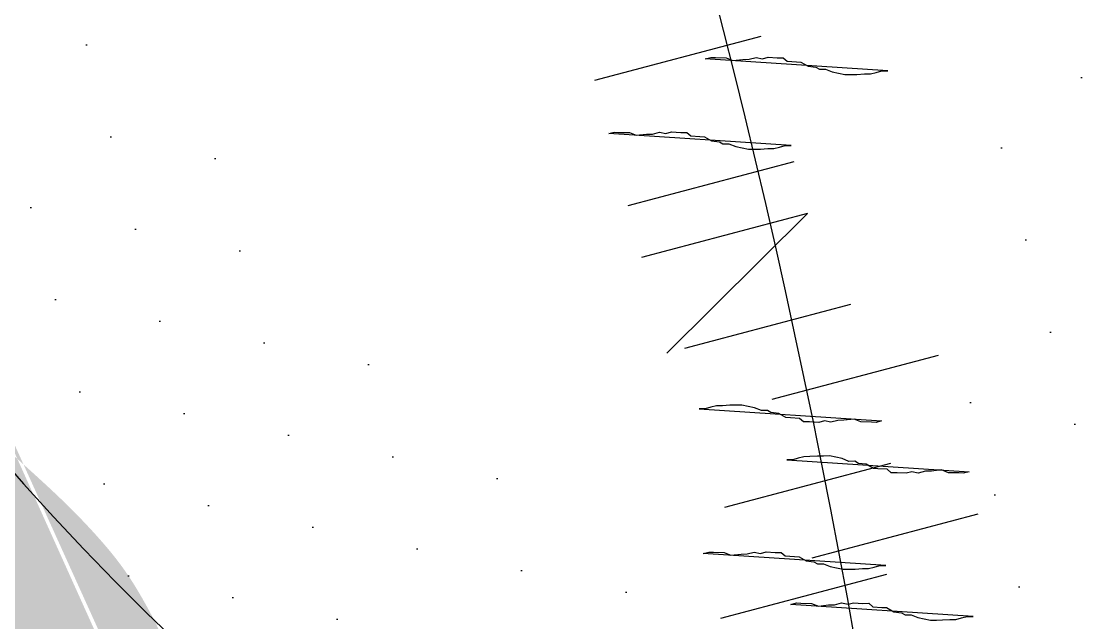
# Model space of a CAD drawing. Extents: x 3694 to 117786, y 20013 to 108631.
# Drawn here: x 41510.8 to 41635.3, y 32768.4 to 32838.9 of the extents above; entities that cross this region are included whole.
import ezdxf

# ---------------------------------------------------------------- set-up
doc = ezdxf.new("R2010")
doc.units = 0
doc.header["$LTSCALE"] = 1000
doc.header["$MEASUREMENT"] = 0
doc.layers.add('家具', color=253, linetype='Continuous')

msp = doc.modelspace()

# ---------------------------------------------------------------- hatches: boundary and pattern name
at = {"layer": '家具'}
h = msp.add_hatch(dxfattribs=at)
h.set_pattern_fill('DOTS', color=8, scale=335.2800000195158, angle=-90.00000000000001, style=0)
h.set_pattern_definition([(270, (68925.84550408233, 12540.70837604068), (20.95500000121973, -10.47750000060987), [0, -20.95500000121974])])
edge = h.paths.add_edge_path()
edge.add_spline(control_points=[(41696.76091339599, 31423.87543258197), (41698.5849196421, 31432.93140462685), (41700.36832580793, 31441.9619110537), (41705.80361782265, 31470.36878890158), (41709.23749457306, 31489.65964838037), (41715.18036157879, 31528.06185315343), (41717.63582876484, 31547.10163172067), (41722.23245621005, 31591.67331163262), (41724.1079899588, 31617.2780218674), (41728.86670304416, 31694.98190741767), (41730.891803812, 31748.0867877234), (41737.80384780121, 31828.78909521286), (41740.74612251337, 31855.84142792386), (41746.82220270951, 31896.46057434173), (41749.12506733452, 31910.00693003877), (41754.40750443084, 31937.07796538236), (41757.41120060075, 31950.665308083), (41764.77053463249, 31980.14068666504), (41769.20551468141, 31995.86559086312), (41776.91270155002, 32021.99566355365), (41780.12244109643, 32032.5463219654), (41783.29816889038, 32042.98479615238)], knot_values=[0.007594318894714291, 0.007594318894714291, 0.007594318894714291, 0.007594318894714291, 1.009331685129112, 1.009331685129112, 3.166903830014817, 3.166903830014817, 5.324475974900523, 5.324475974900523, 8.146713981276132, 8.146713981276132, 13.78698518195698, 13.78698518195698, 16.6071207822974, 16.6071207822974, 18.01718858246761, 18.01718858246761, 19.42725638263783, 19.42725638263783, 21.11840045899928, 21.11840045899928, 22.2881602581128, 22.2881602581128, 22.2881602581128, 22.2881602581128], degree=3, periodic=0)
edge.add_ellipse((39866.72701573122, 32604.78904171674), major_axis=(1412.244489359956, 1412.244489359956), ratio=0.9999999999999818, start_angle=-61.33743676422674, end_angle=-48.55714826964773)
edge.add_ellipse((39866.72701573122, 32356.95829243175), major_axis=(1412.24448935993, -1412.24448935993), ratio=0.9999999999999885, start_angle=48.5571482696466, end_angle=61.33743676426361)
edge.add_spline(control_points=[(41783.29816889025, 32918.76253799649), (41780.12244109636, 32929.20101218334), (41776.91270154989, 32939.75167059523), (41769.20551468153, 32965.88174328512), (41764.77053463281, 32981.60664748256), (41757.41120060145, 33011.08202606293), (41754.40750443168, 33024.66936876254), (41749.12506733574, 33051.74040410345), (41746.82220271085, 33065.28675979921), (41740.74612251491, 33105.90590621348), (41737.80384780261, 33132.95823892205), (41732.71463951306, 33192.37783359792), (41730.87305626905, 33224.64215198028), (41729.15156590247, 33256.51539133819)], knot_values=[0.007594318904541566, 0.007594318904541566, 0.007594318904541566, 0.007594318904541566, 1.177354118008585, 1.177354118008585, 2.868498194319651, 2.868498194319651, 4.278565994361959, 4.278565994361959, 5.688633794404266, 5.688633794404266, 8.508769394488882, 8.508769394488882, 11.91787256770212, 11.91787256770212, 11.91787256770212, 11.91787256770212], degree=3, periodic=0)
edge.add_ellipse((41723.38559232518, 33278.94386661325), major_axis=(16.37502602226822, 16.37502602226821), ratio=0.9999999999995666, start_angle=225.8035234418923, end_angle=239.417541532368, ccw=False)
edge.add_ellipse((41587.81548376891, 33642.90101517077), major_axis=(290.1065513937293, 290.1065513937293), ratio=0.9999999999994232, start_angle=234.5429178462428, end_angle=244.3434878472222, ccw=False)
edge.add_ellipse((42368.11265236019, 33119.4968580749), major_axis=(510.6161812649055, -510.6161812649058), ratio=0.9999999999999988, start_angle=215.5301837112753, end_angle=236.2784491778619)
edge.add_ellipse((46135.10943735258, 32647.69235753941), major_axis=(3173.045961291781, -3173.045961291782), ratio=1, start_angle=220.7753203818918, end_angle=231.6420249032678)
edge.add_ellipse((42676.06553886251, 31745.34465496432), major_axis=(756.0877006785541, 756.0877006785539), ratio=0.9999999999999949, start_angle=113.9930274311128, end_angle=139.4777875760855)
edge.add_ellipse((41596.40882002745, 31635.84729615225), major_axis=(20.77520892349397, -20.77520892349398), ratio=0.999999999999889, start_angle=29.349690518414718, end_angle=107.31395154978779, ccw=False)
edge.add_ellipse((41338.12880085192, 31879.24944653077), major_axis=(269.5263520561113, -269.5263520561115), ratio=0.9999999999999978, start_angle=326.06965526290503, end_angle=363.74867896470926, ccw=False)
edge.add_ellipse((41062.66448258483, 31659.29129020181), major_axis=(269.5447157602681, 269.5447157602681), ratio=0.9999999999729833, start_angle=289.4364312615882, end_angle=291.1525348597326, ccw=False)
edge.add_ellipse((41347.36502624462, 29992.03899160645), major_axis=(1063.437138938921, 1063.437138938921), ratio=0.9999999999999937, start_angle=35.30528515153998, end_angle=42.74492259143477, ccw=False)
edge.add_ellipse((41551.05225770271, 31263.72007617108), major_axis=(153.1024992137935, -153.1024992137935), ratio=0.999999999999859, start_angle=92.70420918075928, end_angle=121.7648417998393, ccw=False)
edge = h.paths.add_edge_path()
edge.add_ellipse((41637.04377840238, 31307.4438019019), major_axis=(59.62128638761727, 59.62128638761727), ratio=0.9999999999999157, start_angle=248.1334738211491, end_angle=277.7178630449272)
edge.add_ellipse((41588.25200463302, 31335.4373649665), major_axis=(99.19644208316629, 99.19644208316625), ratio=0.9999999999997502, start_angle=-79.30676778778508, end_angle=-64.31921627686972)
edge.add_ellipse((41463.45398319099, 32846.24887423954), major_axis=(1116.038544759257, -1116.038544759258), ratio=0.9999999999999984, start_angle=303.32411686118166, end_angle=324.37804893725087, ccw=False)
edge.add_spline(control_points=[(41144.04194687203, 31300.59043272308), (41143.84448166862, 31298.40388306884), (41142.99015665209, 31288.81708774271), (41142.40241140976, 31278.80464755643), (41141.54727914387, 31269.40602601433)], knot_values=[0, 0, 0, 0, 0.2418033642713523, 1.052830296575082, 1.052830296575082, 1.052830296575082, 1.052830296575082], degree=3, periodic=0)
edge.add_ellipse((41103.63504026883, 31272.70632231798), major_axis=(26.90938323527025, 26.90938323527025), ratio=0.9999999999999187, start_angle=238.7767705824798, end_angle=310.27284356007203, ccw=False)
edge.add_ellipse((41433.81762410285, 35279.24881905553), major_axis=(2868.190797183439, -2868.19079718344), ratio=0.999999999999999, start_angle=310.4593117003497, end_angle=318.3404531218047)
edge = h.paths.add_edge_path()
edge.add_ellipse((41637.04377840206, 33654.30353224685), major_axis=(59.62128638763784, -59.62128638763787), ratio=0.9999999999995934, start_angle=82.28213695507955, end_angle=111.8665261788591)
edge.add_ellipse((41433.81762410355, 29682.49851509321), major_axis=(2868.190797183605, 2868.190797183604), ratio=0.9999999999999925, start_angle=41.65954687821016, end_angle=49.54410408661445)
edge.add_ellipse((41103.45877159308, 33689.00603430303), major_axis=(26.90938323526915, -26.90938323526915), ratio=0.9999999999999033, start_angle=49.98346972011012, end_angle=121.3236457343994, ccw=False)
edge.add_spline(control_points=[(41141.37052855241, 33692.31186195488), (41141.7074007441, 33688.6153305003), (41141.98199019449, 33685.17956247609), (41142.22841588487, 33681.91736589248)], knot_values=[0, 0, 0, 0, 0.3189857557440551, 0.3189857557440551, 0.3189857557440551, 0.3189857557440551], degree=3, periodic=0)
edge.add_ellipse((41571.71643713711, 30136.05077187163), major_axis=(2525.631590611771, -2525.631590611772), ratio=0.9999999999999991, start_angle=132.8754075785099, end_angle=141.9062269296692, ccw=False)
edge = h.paths.add_edge_path()
edge.add_ellipse((41423.15666254597, 33218.45148157765), major_axis=(221.1621733483969, -221.1621733483971), ratio=0.9999999999999994, start_angle=219.8560000035077, end_angle=290.9319768433341)
edge.add_ellipse((41513.87960200297, 32959.00940892464), major_axis=(155.4479335070494, -155.4479335070496), ratio=0.9999999999999929, start_angle=231.8281592482279, end_angle=294.8810682384705)
edge.add_ellipse((40890.42811805291, 32583.9091916728), major_axis=(405.3237387993505, 405.3237387993504), ratio=0.9999999999999992, start_angle=285.52623263396157, end_angle=332.11357467867344, ccw=False)
edge.add_ellipse((41600.4407563657, 32002.76656002683), major_axis=(258.8230775298201, 258.82307752982), ratio=0.9999999999999818, start_angle=80.19826500577827, end_angle=130.5062586859865)
edge.add_ellipse((41325.99489820057, 31769.30228825907), major_axis=(196.0891473908119, -196.0891473908119), ratio=0.9999999999999981, start_angle=154.0384846775883, end_angle=216.6923729745889)
edge.add_ellipse((41411.92578632805, 31313.07109875852), major_axis=(433.6778078787909, 433.6778078787906), ratio=0.999999999999949, start_angle=80.98112304628877, end_angle=109.8781780001218)
edge.add_ellipse((56544.09603595438, 32429.6890693195), major_axis=(11109.2260467442, 11109.22604674419), ratio=0.9999999999995928, start_angle=138.1241672681158, end_angle=138.7143909774701)
edge.add_spline(control_points=[(40866.28037994502, 31411.89588194728), (40873.30770358544, 31411.45421743697), (40880.45314736787, 31411.35402466872), (40887.95927609115, 31411.6344905672)], knot_values=[2.293510373809953, 2.293510373809953, 2.293510373809953, 2.293510373809953, 2.979732802934619, 2.979732802934619, 2.979732802934619, 2.979732802934619], degree=3, periodic=0)
edge.add_spline(control_points=[(40887.95927609115, 31411.6344905672), (40892.17844879585, 31411.7921396172), (40903.53342571916, 31412.52042746707), (40919.50869167609, 31414.57876202552), (40915.84821920692, 31428.32548131754), (40919.5874460924, 31432.10125396525), (40922.36406358007, 31433.6785273713)], knot_values=[2.979732802934619, 2.979732802934619, 2.979732802934619, 2.979732802934619, 3.36545639614831, 3.990521829336836, 4.278466320926378, 4.605763273049225, 4.605763273049225, 4.605763273049225, 4.605763273049225], degree=3, periodic=0)
edge.add_spline(control_points=[(40922.36406358007, 31433.6785273713), (40925.15044376987, 31435.26134653577), (40928.7297895402, 31436.40975986706), (40932.30913531072, 31437.55817319835)], knot_values=[4.605763273049225, 4.605763273049225, 4.605763273049225, 4.605763273049225, 4.934211014792284, 4.934211014792284, 4.934211014792284, 4.934211014792284], degree=3, periodic=0)
edge.add_ellipse((41347.36502624462, 29992.03899160645), major_axis=(1063.437138939227, 1063.437138939227), ratio=0.9999999999998375, start_angle=52.795632896919415, end_angle=61.02050574382298, ccw=False)
edge.add_ellipse((41276.04433193234, 31751.84784563244), major_axis=(212.5834902189315, 212.5834902189315), ratio=0.9999999999999212, start_angle=165.6335501199894, end_angle=198.8130742464472, ccw=False)
edge.add_ellipse((41276.14108816058, 31433.22800465539), major_axis=(217.1797520411045, -217.1797520411046), ratio=0.9999999999998674, start_angle=151.0252170128921, end_angle=192.4102655699839, ccw=False)
edge.add_ellipse((41628.17640827645, 31559.84214079821), major_axis=(331.0872910150433, -331.0872910150434), ratio=0.9999999999999813, start_angle=177.8463850309959, end_angle=203.8962665094932, ccw=False)
edge.add_ellipse((41061.05712523829, 31544.48711914417), major_axis=(308.6143108805782, 308.6143108805783), ratio=0.99999999999966, start_angle=2.0533838449994732, end_angle=10.260448050109005, ccw=False)
edge.add_spline(control_points=[(41358.41542006698, 31863.961109098), (41367.3674242855, 31856.91185950657), (41389.80986724684, 31839.23957316519), (41380.03342915756, 31902.4829277377), (41403.04679071826, 31937.53736255734), (41430.2727209224, 31997.13768780019), (41397.67592834069, 32062.76843889517), (41416.91814748295, 32144.5339933789), (41432.85414699448, 32231.36463969449), (41492.53683961982, 32267.50135788609), (41501.16004299127, 32323.04504543414), (41534.01774629896, 32311.22489845451), (41535.50377047239, 32328.39048230827), (41536.18431587314, 32337.326556507)], knot_values=[28.72622828787619, 28.72622828787619, 28.72622828787619, 28.72622828787619, 29.65137003608691, 31.04553471454428, 32.97090723718488, 34.80045963000916, 37.53798117998499, 40.13244696109814, 43.73799823656201, 46.29924793153518, 47.53881564063179, 48.20545028199999, 48.98405692497199, 48.98405692497199, 48.98405692497199, 48.98405692550385], degree=3, periodic=0)
edge.add_ellipse((35249.29568191269, 32499.066313694), major_axis=(4446.972478264837, 4446.972478264834), ratio=0.9999999999999976, start_angle=-46.47369586912973, end_angle=-42.84626635100496)
edge.add_spline(control_points=[(41533.82187406655, 32735.41136868619), (41532.41975051767, 32749.29723746959), (41529.2428978896, 32773.80496731719), (41485.67493829083, 32804.81892018655), (41464.94667333097, 32873.39839942661), (41429.49702212201, 32937.04308855672), (41440.75859432125, 33008.53015244381), (41403.99967250811, 33031.18359290768), (41371.6402057083, 33118.03757785909), (41371.06940563266, 33096.79888425188)], knot_values=[0, 0, 0, 1.163513729807164e-12, 1.426783815582302, 2.507845637052222, 5.446644405802077, 8.794161911986935, 10.36550993041577, 12.19506232323765, 14.47634677036475, 14.47634677036475, 14.47634677036475, 14.47634677036475], degree=3, periodic=0)
edge.add_ellipse((41764.16900457899, 33351.18106494017), major_axis=(331.0872910150615, -331.0872910150615), ratio=0.9999999999999547, start_angle=233.1899730444863, end_angle=257.9076692015958, ccw=False)
edge.add_ellipse((41449.33378107182, 33553.2671558009), major_axis=(217.1797520411107, -217.1797520411108), ratio=0.9999999999999556, start_angle=244.6759739839959, end_angle=286.0610225410798, ccw=False)
edge.add_ellipse((41378.03296758152, 33242.72761496666), major_axis=(212.5834902198476, 212.5834902198476), ratio=0.9999999999956851, start_angle=85.14470269029368, end_angle=91.45268943398088, ccw=False)
edge.add_ellipse((41343.82799175569, 34854.62229950488), major_axis=(983.775240623166, 983.775240623166), ratio=0.9999999999998531, start_angle=208.0880272447276, end_angle=218.4118439115923, ccw=False)
edge.add_spline(control_points=[(40939.10508787775, 33523.52244629936), (40933.59505667137, 33525.32999137907), (40928.08502546488, 33527.13753645853), (40925.49644222768, 33530.52086087358)], knot_values=[4.42752981046754, 4.42752981046754, 4.42752981046754, 4.42752981046754, 4.934211014792284, 4.934211014792284, 4.934211014792284, 4.934211014792284], degree=3, periodic=0)
edge.add_ellipse((41417.92511564329, 33650.24176858333), major_axis=(358.3427787361459, -358.3427787361463), ratio=0.999999999999975, start_angle=238.6648212037559, end_angle=277.816367146285)
h = msp.add_hatch(dxfattribs=at)
h.set_pattern_fill('DOTS', color=8, scale=178.8160000104085, angle=-75.17599740398259, style=0)
h.set_pattern_definition([(284.8240025960174, (59599.92639839755, 27199.55127776901), (12.23371532700078, -2.542622527250572), [0, -11.17600000065051])])
edge = h.paths.add_edge_path(flags=17)
edge.add_ellipse((41585.23560847769, 33090.61218892389), major_axis=(23.25952561881828, -23.25952561881829), ratio=0.9999999999999228, start_angle=217.598370494964, end_angle=267.39462829812675, ccw=False)
edge.add_ellipse((41469.34369485309, 33110.43486533685), major_axis=(59.9046491667301, -59.90464916673012), ratio=0.9999999999998661, start_angle=350.65844968254294, end_angle=394.3991949743683, ccw=False)
edge.add_ellipse((41518.7441562522, 33088.19910840668), major_axis=(32.94986328208082, 32.94986328208081), ratio=0.9999999999998382, start_angle=224.9828587922299, end_angle=289.9024488496004)
edge = h.paths.add_edge_path(flags=17)
edge.add_ellipse((40876.6617511328, 32815.34522308066), major_axis=(481.3748926355609, 481.3748926355607), ratio=0.9999999999840347, start_angle=-26.32292343229813, end_angle=-25.58827127859119)
edge.add_ellipse((41463.92691535404, 33038.8652745846), major_axis=(38.80003682654529, 38.80003682654528), ratio=0.9999999999999831, start_angle=246.3633945223265, end_angle=317.8577408210059, ccw=False)
edge.add_ellipse((41491.17010846539, 32967.63792519534), major_axis=(15.12758440154903, 15.12758440154902), ratio=0.9999999999999909, start_angle=-72.18619439915022, end_angle=64.8217797418078, ccw=False)
edge.add_ellipse((41434.43259420176, 33007.88476140837), major_axis=(64.19840911938086, -64.19840911938088), ratio=0.9999999999999908, start_angle=11.56752916311502, end_angle=61.28906160823021)
edge = h.paths.add_edge_path()
edge.add_ellipse((41261.84819622838, 32987.5541206859), major_axis=(242.0371122307935, 242.0371122307935), ratio=0.9999999999999688, start_angle=-23.32578200306534, end_angle=26.28458598788795)
edge.add_spline(control_points=[(41371.67873156603, 33311.7472435331), (41362.31797394803, 33316.07785080858), (41350.4049605299, 33321.5892190853), (41343.54345999275, 33313.9506141091), (41342.28457158604, 33311.97281352984)], knot_values=[0, 0, 0, 0, 1.42238482592121, 1.810204922351612, 1.810204922351612, 1.810204922351612, 1.810204922351612], degree=3, periodic=0)
edge.add_ellipse((40876.66175113095, 32815.34522307671), major_axis=(481.3748926403442, -481.3748926403442), ratio=0.9999999999996101, start_angle=87.25263749308863, end_angle=91.84549474957328, ccw=False)
edge.add_ellipse((41291.14991654106, 32980.84954923762), major_axis=(216.1019309945073, -216.1019309945075), ratio=0.999999999999946, start_angle=66.89079912288321, end_angle=117.98945326683679, ccw=False)
edge.add_ellipse((41158.89943624131, 32878.76125654356), major_axis=(331.3486877331243, -331.3486877331244), ratio=0.9999999999999956, start_angle=389.56745048290304, end_angle=432.4529716565977, ccw=False)
edge.add_ellipse((40624.90784969295, 32591.75326320038), major_axis=(706.3772336369606, 706.3772336369603), ratio=0.999999999999835, start_angle=321.74637887917953, end_angle=324.3508728240508, ccw=False)
edge.add_spline(control_points=[(41616.95914090641, 32709.10669520512), (41620.59707199722, 32709.89859069665), (41630.94607138701, 32714.87221060272), (41630.74917090512, 32726.91532427725), (41630.61624562392, 32735.04549367564)], knot_values=[0, 0, 0, 0, 0.5819764206049407, 1.791185280154921, 1.791185280154921, 1.791185280154921, 1.791185280154921], degree=3, periodic=0)
edge.add_ellipse((41131.89979277696, 32861.20103765676), major_axis=(363.7535715408031, -363.7535715408033), ratio=0.9999999999999976, start_angle=30.80422389370577, end_angle=74.43044399808288)
edge = h.paths.add_edge_path()
edge.add_spline(control_points=[(41588.77327587673, 32721.97887106259), (41594.31609486514, 32716.19931783677), (41602.02078987985, 32708.16555468903), (41613.84371226898, 32708.42853670517), (41616.95914090641, 32709.10669520512)], knot_values=[1.791185280154921, 1.791185280154921, 1.791185280154921, 1.791185280154921, 3.069002213139684, 3.567391534373676, 3.567391534373676, 3.567391534373676, 3.567391534373676], degree=3, periodic=0)
edge.add_ellipse((40624.90784969295, 32591.75326320038), major_axis=(706.377233638207, -706.3772336382074), ratio=0.9999999999993391, start_angle=51.74637887920161, end_angle=54.3508728240713)
edge.add_ellipse((41840.91490716767, 33078.03308948758), major_axis=(281.0686011683552, 281.0686011683551), ratio=0.9999999999999862, start_angle=145.8922033348512, end_angle=189.5904192882054, ccw=False)
edge.add_ellipse((41804.56511263968, 33238.83514905947), major_axis=(300.7962628522051, -300.7962628522051), ratio=0.9999999999999934, start_angle=220.3807436132537, end_angle=258.6817611968143, ccw=False)
edge.add_ellipse((40876.66175113095, 32815.34522307671), major_axis=(481.3748926401587, 481.3748926401587), ratio=0.9999999999988527, start_angle=-2.747362506916546, end_angle=1.845494749579979)
edge.add_spline(control_points=[(41342.28457158604, 33311.97281352984), (41340.37409155851, 33308.97131753951), (41336.04673086222, 33297.46338255077), (41335.53919878146, 33287.16157229403), (41335.19870761753, 33280.25033357916)], knot_values=[1.810204922351612, 1.810204922351612, 1.810204922351612, 1.810204922351612, 2.398757922429805, 3.598446597238173, 3.598446597238173, 3.598446597238173, 3.598446597238173], degree=3, periodic=0)
edge.add_ellipse((41723.36706625195, 33260.91714946186), major_axis=(274.8167086013957, 274.8167086013956), ratio=0.9999999999999963, start_angle=132.1486721113125, end_angle=176.9724953827164)
edge.add_ellipse((41738.41152057052, 32986.96304172567), major_axis=(215.1838922608969, 215.1838922608969), ratio=0.9999999999999789, start_angle=132.3564968236814, end_angle=195.5463068146161)

# ---------------------------------------------------------------- linework, layer by layer
at = {"layer": '家具', "color": 8, "linetype": 'Continuous'}
for p, q in [((41597.44041110156, 32837.12112843311, 1.41431932393393e-09), (41577.9784793421, 32831.97034106915, 1.41431932393393e-09)), ((41597.44041110156, 32837.12112843311, 1.41431932393393e-09), (41577.9784793421, 32831.97034106915, 1.41431932393393e-09)), ((41597.44041110156, 32837.12112843311, 1.41431932393393e-09), (41577.9784793421, 32831.97034106915, 1.41431932393393e-09)), ((41597.44041110156, 32837.12112843311, 1.41431932393393e-09), (41577.9784793421, 32831.97034106915, 1.41431932393393e-09)), ((41601.32917892985, 32822.42765950249, 1.41431932393393e-09), (41581.86724717038, 32817.27687213854, 1.41431932393393e-09)), ((41601.32917892985, 32822.42765950249, 1.41431932393393e-09), (41581.86724717038, 32817.27687213854, 1.41431932393393e-09)), ((41601.32917892985, 32822.42765950249, 1.41431932393393e-09), (41581.86724717038, 32817.27687213854, 1.41431932393393e-09)), ((41601.32917892985, 32822.42765950249, 1.41431932393393e-09), (41581.86724717038, 32817.27687213854, 1.41431932393393e-09)), ((41602.93043627084, 32816.37740758991, 1.41431932393393e-09), (41583.46850451138, 32811.22662022596, 1.41431932393393e-09)), ((41602.93043627084, 32816.37740758991, 1.41431932393393e-09), (41583.46850451138, 32811.22662022596, 1.41431932393393e-09)), ((41602.93043627084, 32816.37740758991, 1.41431932393393e-09), (41583.46850451138, 32811.22662022596, 1.41431932393393e-09)), ((41602.93043627084, 32816.37740758991, 1.41431932393393e-09), (41583.46850451138, 32811.22662022596, 1.41431932393393e-09)), ((41602.93043627084, 32816.37740758991, 1.41431932393393e-09), (41586.44226814473, 32799.99043810254, 1.41431932393393e-09)), ((41602.93043627084, 32816.37740758991, 1.41431932393393e-09), (41586.44226814473, 32799.99043810254, 1.41431932393393e-09)), ((41602.93043627084, 32816.37740758991, 1.41431932393393e-09), (41586.44226814473, 32799.99043810254, 1.41431932393393e-09)), ((41602.93043627084, 32816.37740758991, 1.41431932393393e-09), (41586.44226814473, 32799.99043810254, 1.41431932393393e-09)), ((41588.53936045714, 32800.58135092968, 1.41431932393393e-09), (41608.00129221661, 32805.73213829382, 1.41431932393393e-09)), ((41588.53936045714, 32800.58135092968, 1.41431932393393e-09), (41608.00129221661, 32805.73213829382, 1.41431932393393e-09)), ((41588.53936045714, 32800.58135092968, 1.41431932393393e-09), (41608.00129221661, 32805.73213829382, 1.41431932393393e-09)), ((41588.53936045714, 32800.58135092968, 1.41431932393393e-09), (41608.00129221661, 32805.73213829382, 1.41431932393393e-09)), ((41598.79838659004, 32794.61620731412, 1.41431932393393e-09), (41618.26031834941, 32799.76699467807, 1.41431932393393e-09)), ((41598.79838659004, 32794.61620731412, 1.41431932393393e-09), (41618.26031834941, 32799.76699467807, 1.41431932393393e-09)), ((41598.79838659004, 32794.61620731412, 1.41431932393393e-09), (41618.26031834941, 32799.76699467807, 1.41431932393393e-09)), ((41598.79838659004, 32794.61620731412, 1.41431932393393e-09), (41618.26031834941, 32799.76699467807, 1.41431932393393e-09)), ((41612.64458546288, 32787.07647887158, 1.41431932393393e-09), (41593.18265370342, 32781.92569150743, 1.41431932393393e-09)), ((41612.64458546288, 32787.07647887158, 1.41431932393393e-09), (41593.18265370342, 32781.92569150743, 1.41431932393393e-09)), ((41612.64458546288, 32787.07647887158, 1.41431932393393e-09), (41593.18265370342, 32781.92569150743, 1.41431932393393e-09)), ((41612.64458546288, 32787.07647887158, 1.41431932393393e-09), (41593.18265370342, 32781.92569150743, 1.41431932393393e-09)), ((41622.90361159578, 32781.11133525582, 1.41431932393393e-09), (41603.44167983632, 32775.96054789186, 1.41431932393393e-09)), ((41622.90361159578, 32781.11133525582, 1.41431932393393e-09), (41603.44167983632, 32775.96054789186, 1.41431932393393e-09)), ((41622.90361159578, 32781.11133525582, 1.41431932393393e-09), (41603.44167983632, 32775.96054789186, 1.41431932393393e-09)), ((41622.90361159578, 32781.11133525582, 1.41431932393393e-09), (41603.44167983632, 32775.96054789186, 1.41431932393393e-09)), ((41612.18133654042, 32774.04582530589, 1.41431932393393e-09), (41592.71940478105, 32768.89503794194, 1.41431932393393e-09)), ((41612.18133654042, 32774.04582530589, 1.41431932393393e-09), (41592.71940478105, 32768.89503794194, 1.41431932393393e-09)), ((41612.18133654042, 32774.04582530589, 1.41431932393393e-09), (41592.71940478105, 32768.89503794194, 1.41431932393393e-09)), ((41612.18133654042, 32774.04582530589, 1.41431932393393e-09), (41592.71940478105, 32768.89503794194, 1.41431932393393e-09))]:
    msp.add_line(p, q, dxfattribs=at)
for points in [[(41590.93235313665, 32834.51831818104), (41591.59269491678, 32834.69308398225), (41592.13164270226, 32834.6590728882), (41593.37462371823, 32834.63474215025), (41594.16603984923, 32834.31425161631), (41595.36532941495, 32834.45500632349), (41596.06936264544, 32834.4646866796), (41596.89478987058, 32834.6831439312), (41597.6422858003, 32834.52860316401), (41598.30262758057, 32834.70336896526), (41599.38052315136, 32834.63534677697), (41600.08455638189, 32834.64502713307), (41600.54580162293, 32834.23715369858), (41601.62283287207, 32834.16890275935), (41602.16178065745, 32834.13489166507), (41602.9968882389, 32833.64931568618), (41603.90969836472, 32833.53760204772), (41604.32725215538, 32833.29481405817), (41605.03128538587, 32833.30449441428), (41605.822701517, 32832.98400388053), (41606.57042619774, 32832.82859879146), (41607.31815087852, 32832.67319370265), (41608.02218410901, 32832.68287405896), (41608.7262173395, 32832.69255441506), (41609.59533601503, 32832.74592622151), (41610.29936924552, 32832.75560657762), (41610.95971102566, 32832.93037237887), (41611.62005280593, 32833.10513818011), (41612.32408603629, 32833.11481853622)], [(41590.93235313665, 32834.51831818104), (41591.59269491678, 32834.69308398225), (41592.13164270226, 32834.6590728882), (41593.37462371823, 32834.63474215025), (41594.16603984923, 32834.31425161631), (41595.36532941495, 32834.45500632349), (41596.06936264544, 32834.4646866796), (41596.89478987058, 32834.6831439312), (41597.6422858003, 32834.52860316401), (41598.30262758057, 32834.70336896526), (41599.38052315136, 32834.63534677697), (41600.08455638189, 32834.64502713307), (41600.54580162293, 32834.23715369858), (41601.62283287207, 32834.16890275935), (41602.16178065745, 32834.13489166507), (41602.9968882389, 32833.64931568618), (41603.90969836472, 32833.53760204772), (41604.32725215538, 32833.29481405817), (41605.03128538587, 32833.30449441428), (41605.822701517, 32832.98400388053), (41606.57042619774, 32832.82859879146), (41607.31815087852, 32832.67319370265), (41608.02218410901, 32832.68287405896), (41608.7262173395, 32832.69255441506), (41609.59533601503, 32832.74592622151), (41610.29936924552, 32832.75560657762), (41610.95971102566, 32832.93037237887), (41611.62005280593, 32833.10513818011), (41612.32408603629, 32833.11481853622)], [(41590.93235313665, 32834.51831818104), (41591.59269491678, 32834.69308398225), (41592.13164270226, 32834.6590728882), (41593.37462371823, 32834.63474215025), (41594.16603984923, 32834.31425161631), (41595.36532941495, 32834.45500632349), (41596.06936264544, 32834.4646866796), (41596.89478987058, 32834.6831439312), (41597.6422858003, 32834.52860316401), (41598.30262758057, 32834.70336896526), (41599.38052315136, 32834.63534677697), (41600.08455638189, 32834.64502713307), (41600.54580162293, 32834.23715369858), (41601.62283287207, 32834.16890275935), (41602.16178065745, 32834.13489166507), (41602.9968882389, 32833.64931568618), (41603.90969836472, 32833.53760204772), (41604.32725215538, 32833.29481405817), (41605.03128538587, 32833.30449441428), (41605.822701517, 32832.98400388053), (41606.57042619774, 32832.82859879146), (41607.31815087852, 32832.67319370265), (41608.02218410901, 32832.68287405896), (41608.7262173395, 32832.69255441506), (41609.59533601503, 32832.74592622151), (41610.29936924552, 32832.75560657762), (41610.95971102566, 32832.93037237887), (41611.62005280593, 32833.10513818011), (41612.32408603629, 32833.11481853622)], [(41590.93235313665, 32834.51831818104), (41591.59269491678, 32834.69308398225), (41592.13164270226, 32834.6590728882), (41593.37462371823, 32834.63474215025), (41594.16603984923, 32834.31425161631), (41595.36532941495, 32834.45500632349), (41596.06936264544, 32834.4646866796), (41596.89478987058, 32834.6831439312), (41597.6422858003, 32834.52860316401), (41598.30262758057, 32834.70336896526), (41599.38052315136, 32834.63534677697), (41600.08455638189, 32834.64502713307), (41600.54580162293, 32834.23715369858), (41601.62283287207, 32834.16890275935), (41602.16178065745, 32834.13489166507), (41602.9968882389, 32833.64931568618), (41603.90969836472, 32833.53760204772), (41604.32725215538, 32833.29481405817), (41605.03128538587, 32833.30449441428), (41605.822701517, 32832.98400388053), (41606.57042619774, 32832.82859879146), (41607.31815087852, 32832.67319370265), (41608.02218410901, 32832.68287405896), (41608.7262173395, 32832.69255441506), (41609.59533601503, 32832.74592622151), (41610.29936924552, 32832.75560657762), (41610.95971102566, 32832.93037237887), (41611.62005280593, 32833.10513818011), (41612.32408603629, 32833.11481853622)], [(41579.62297063138, 32825.75673235494), (41580.28331241151, 32825.93149815618), (41580.82226019696, 32825.89748706191), (41582.06524121293, 32825.87315632396), (41582.85665734393, 32825.55266579002), (41584.05594690964, 32825.69342049721), (41584.75998014007, 32825.70310085331), (41585.58540736532, 32825.92155810491), (41586.33290329503, 32825.76701733773), (41586.99324507526, 32825.94178313897), (41588.07114064609, 32825.87376095067), (41588.77517387658, 32825.88344130678), (41589.23641911753, 32825.47556787229), (41590.3134503667, 32825.40731693305), (41590.85239815215, 32825.37330583901), (41591.68750573353, 32824.88772985988), (41592.60031585942, 32824.77601622143), (41593.01786965014, 32824.53322823189), (41593.72190288063, 32824.54290858818), (41594.51331901173, 32824.22241805424), (41595.2610436925, 32824.0670129654), (41596.00876837325, 32823.91160787655), (41596.71280160374, 32823.92128823266), (41597.41683483423, 32823.93096858877), (41598.28595350976, 32823.98434039523), (41598.98998674029, 32823.99402075156), (41599.65032852039, 32824.16878655276), (41600.31067030053, 32824.34355235405), (41601.01470353105, 32824.35323271012)], [(41579.62297063138, 32825.75673235494), (41580.28331241151, 32825.93149815618), (41580.82226019696, 32825.89748706191), (41582.06524121293, 32825.87315632396), (41582.85665734393, 32825.55266579002), (41584.05594690964, 32825.69342049721), (41584.75998014007, 32825.70310085331), (41585.58540736532, 32825.92155810491), (41586.33290329503, 32825.76701733773), (41586.99324507526, 32825.94178313897), (41588.07114064609, 32825.87376095067), (41588.77517387658, 32825.88344130678), (41589.23641911753, 32825.47556787229), (41590.3134503667, 32825.40731693305), (41590.85239815215, 32825.37330583901), (41591.68750573353, 32824.88772985988), (41592.60031585942, 32824.77601622143), (41593.01786965014, 32824.53322823189), (41593.72190288063, 32824.54290858818), (41594.51331901173, 32824.22241805424), (41595.2610436925, 32824.0670129654), (41596.00876837325, 32823.91160787655), (41596.71280160374, 32823.92128823266), (41597.41683483423, 32823.93096858877), (41598.28595350976, 32823.98434039523), (41598.98998674029, 32823.99402075156), (41599.65032852039, 32824.16878655276), (41600.31067030053, 32824.34355235405), (41601.01470353105, 32824.35323271012)], [(41579.62297063138, 32825.75673235494), (41580.28331241151, 32825.93149815618), (41580.82226019696, 32825.89748706191), (41582.06524121293, 32825.87315632396), (41582.85665734393, 32825.55266579002), (41584.05594690964, 32825.69342049721), (41584.75998014007, 32825.70310085331), (41585.58540736532, 32825.92155810491), (41586.33290329503, 32825.76701733773), (41586.99324507526, 32825.94178313897), (41588.07114064609, 32825.87376095067), (41588.77517387658, 32825.88344130678), (41589.23641911753, 32825.47556787229), (41590.3134503667, 32825.40731693305), (41590.85239815215, 32825.37330583901), (41591.68750573353, 32824.88772985988), (41592.60031585942, 32824.77601622143), (41593.01786965014, 32824.53322823189), (41593.72190288063, 32824.54290858818), (41594.51331901173, 32824.22241805424), (41595.2610436925, 32824.0670129654), (41596.00876837325, 32823.91160787655), (41596.71280160374, 32823.92128823266), (41597.41683483423, 32823.93096858877), (41598.28595350976, 32823.98434039523), (41598.98998674029, 32823.99402075156), (41599.65032852039, 32824.16878655276), (41600.31067030053, 32824.34355235405), (41601.01470353105, 32824.35323271012)], [(41579.62297063138, 32825.75673235494), (41580.28331241151, 32825.93149815618), (41580.82226019696, 32825.89748706191), (41582.06524121293, 32825.87315632396), (41582.85665734393, 32825.55266579002), (41584.05594690964, 32825.69342049721), (41584.75998014007, 32825.70310085331), (41585.58540736532, 32825.92155810491), (41586.33290329503, 32825.76701733773), (41586.99324507526, 32825.94178313897), (41588.07114064609, 32825.87376095067), (41588.77517387658, 32825.88344130678), (41589.23641911753, 32825.47556787229), (41590.3134503667, 32825.40731693305), (41590.85239815215, 32825.37330583901), (41591.68750573353, 32824.88772985988), (41592.60031585942, 32824.77601622143), (41593.01786965014, 32824.53322823189), (41593.72190288063, 32824.54290858818), (41594.51331901173, 32824.22241805424), (41595.2610436925, 32824.0670129654), (41596.00876837325, 32823.91160787655), (41596.71280160374, 32823.92128823266), (41597.41683483423, 32823.93096858877), (41598.28595350976, 32823.98434039523), (41598.98998674029, 32823.99402075156), (41599.65032852039, 32824.16878655276), (41600.31067030053, 32824.34355235405), (41601.01470353105, 32824.35323271012)], [(41611.61807504785, 32792.06634786658), (41610.95773326774, 32791.89158206533), (41610.41878548227, 32791.92559315939), (41609.1758044663, 32791.94992389734), (41608.3843883353, 32792.27041443132), (41607.18596309137, 32792.12988847528), (41606.48192986088, 32792.12020811914), (41605.6565026357, 32791.90175086755), (41604.90900670598, 32792.05629163473), (41604.24866492575, 32791.88152583349), (41603.17076935492, 32791.94954802179), (41602.46673612443, 32791.93986766548), (41602.00549088338, 32792.34774110017), (41600.92759531255, 32792.41576328827), (41600.38864752708, 32792.44977438252), (41599.55353994569, 32792.93535036141), (41598.64072981981, 32793.04706400009), (41598.22317602912, 32793.28985198944), (41597.51914279863, 32793.28017163333), (41596.7277266676, 32793.60066216732), (41595.98000198675, 32793.75606725612), (41595.23227730598, 32793.91147234496), (41594.52824407549, 32793.90179198886), (41593.824210845, 32793.89211163257), (41592.95595649122, 32793.83896857723), (41592.25192326073, 32793.82928822094), (41591.59158148062, 32793.65452241966), (41590.93123970039, 32793.47975661863), (41590.2272064699, 32793.47007626234)], [(41611.61807504785, 32792.06634786658), (41610.95773326774, 32791.89158206533), (41610.41878548227, 32791.92559315939), (41609.1758044663, 32791.94992389734), (41608.3843883353, 32792.27041443132), (41607.18596309137, 32792.12988847528), (41606.48192986088, 32792.12020811914), (41605.6565026357, 32791.90175086755), (41604.90900670598, 32792.05629163473), (41604.24866492575, 32791.88152583349), (41603.17076935492, 32791.94954802179), (41602.46673612443, 32791.93986766548), (41602.00549088338, 32792.34774110017), (41600.92759531255, 32792.41576328827), (41600.38864752708, 32792.44977438252), (41599.55353994569, 32792.93535036141), (41598.64072981981, 32793.04706400009), (41598.22317602912, 32793.28985198944), (41597.51914279863, 32793.28017163333), (41596.7277266676, 32793.60066216732), (41595.98000198675, 32793.75606725612), (41595.23227730598, 32793.91147234496), (41594.52824407549, 32793.90179198886), (41593.824210845, 32793.89211163257), (41592.95595649122, 32793.83896857723), (41592.25192326073, 32793.82928822094), (41591.59158148062, 32793.65452241966), (41590.93123970039, 32793.47975661863), (41590.2272064699, 32793.47007626234)], [(41611.61807504785, 32792.06634786658), (41610.95773326774, 32791.89158206533), (41610.41878548227, 32791.92559315939), (41609.1758044663, 32791.94992389734), (41608.3843883353, 32792.27041443132), (41607.18596309137, 32792.12988847528), (41606.48192986088, 32792.12020811914), (41605.6565026357, 32791.90175086755), (41604.90900670598, 32792.05629163473), (41604.24866492575, 32791.88152583349), (41603.17076935492, 32791.94954802179), (41602.46673612443, 32791.93986766548), (41602.00549088338, 32792.34774110017), (41600.92759531255, 32792.41576328827), (41600.38864752708, 32792.44977438252), (41599.55353994569, 32792.93535036141), (41598.64072981981, 32793.04706400009), (41598.22317602912, 32793.28985198944), (41597.51914279863, 32793.28017163333), (41596.7277266676, 32793.60066216732), (41595.98000198675, 32793.75606725612), (41595.23227730598, 32793.91147234496), (41594.52824407549, 32793.90179198886), (41593.824210845, 32793.89211163257), (41592.95595649122, 32793.83896857723), (41592.25192326073, 32793.82928822094), (41591.59158148062, 32793.65452241966), (41590.93123970039, 32793.47975661863), (41590.2272064699, 32793.47007626234)], [(41611.61807504785, 32792.06634786658), (41610.95773326774, 32791.89158206533), (41610.41878548227, 32791.92559315939), (41609.1758044663, 32791.94992389734), (41608.3843883353, 32792.27041443132), (41607.18596309137, 32792.12988847528), (41606.48192986088, 32792.12020811914), (41605.6565026357, 32791.90175086755), (41604.90900670598, 32792.05629163473), (41604.24866492575, 32791.88152583349), (41603.17076935492, 32791.94954802179), (41602.46673612443, 32791.93986766548), (41602.00549088338, 32792.34774110017), (41600.92759531255, 32792.41576328827), (41600.38864752708, 32792.44977438252), (41599.55353994569, 32792.93535036141), (41598.64072981981, 32793.04706400009), (41598.22317602912, 32793.28985198944), (41597.51914279863, 32793.28017163333), (41596.7277266676, 32793.60066216732), (41595.98000198675, 32793.75606725612), (41595.23227730598, 32793.91147234496), (41594.52824407549, 32793.90179198886), (41593.824210845, 32793.89211163257), (41592.95595649122, 32793.83896857723), (41592.25192326073, 32793.82928822094), (41591.59158148062, 32793.65452241966), (41590.93123970039, 32793.47975661863), (41590.2272064699, 32793.47007626234)], [(41621.87710118075, 32786.10120425082), (41621.21675940061, 32785.92643844958), (41620.67781161516, 32785.96044954385), (41619.43483059919, 32785.9847802818), (41618.64341446816, 32786.30527081575), (41617.44498922423, 32786.16474485949), (41616.74095599371, 32786.15506450341), (41615.91552876856, 32785.93660725182), (41615.16803283875, 32786.09114801916), (41614.50769105861, 32785.91638221795), (41613.42979548768, 32785.98440440606), (41612.72576225729, 32785.97472404991), (41612.26451701625, 32786.38259748441), (41611.18662144542, 32786.45061967274), (41610.64767365997, 32786.48463076679), (41609.81256607846, 32786.97020674587), (41608.89975595271, 32787.08192038433), (41608.48220216198, 32787.32470837388), (41607.77816893149, 32787.31502801758), (41606.9867528004, 32787.63551855156), (41606.23902811961, 32787.79092364036), (41605.49130343887, 32787.9463287292), (41604.78727020838, 32787.9366483731), (41604.08323697789, 32787.926968017), (41603.21498262411, 32787.87382496147), (41602.51094939363, 32787.86414460537), (41601.85060761339, 32787.68937880412), (41601.19026583325, 32787.51461300287), (41600.48623260273, 32787.50493264677)], [(41621.87710118075, 32786.10120425082), (41621.21675940061, 32785.92643844958), (41620.67781161516, 32785.96044954385), (41619.43483059919, 32785.9847802818), (41618.64341446816, 32786.30527081575), (41617.44498922423, 32786.16474485949), (41616.74095599371, 32786.15506450341), (41615.91552876856, 32785.93660725182), (41615.16803283875, 32786.09114801916), (41614.50769105861, 32785.91638221795), (41613.42979548768, 32785.98440440606), (41612.72576225729, 32785.97472404991), (41612.26451701625, 32786.38259748441), (41611.18662144542, 32786.45061967274), (41610.64767365997, 32786.48463076679), (41609.81256607846, 32786.97020674587), (41608.89975595271, 32787.08192038433), (41608.48220216198, 32787.32470837388), (41607.77816893149, 32787.31502801758), (41606.9867528004, 32787.63551855156), (41606.23902811961, 32787.79092364036), (41605.49130343887, 32787.9463287292), (41604.78727020838, 32787.9366483731), (41604.08323697789, 32787.926968017), (41603.21498262411, 32787.87382496147), (41602.51094939363, 32787.86414460537), (41601.85060761339, 32787.68937880412), (41601.19026583325, 32787.51461300287), (41600.48623260273, 32787.50493264677)], [(41621.87710118075, 32786.10120425082), (41621.21675940061, 32785.92643844958), (41620.67781161516, 32785.96044954385), (41619.43483059919, 32785.9847802818), (41618.64341446816, 32786.30527081575), (41617.44498922423, 32786.16474485949), (41616.74095599371, 32786.15506450341), (41615.91552876856, 32785.93660725182), (41615.16803283875, 32786.09114801916), (41614.50769105861, 32785.91638221795), (41613.42979548768, 32785.98440440606), (41612.72576225729, 32785.97472404991), (41612.26451701625, 32786.38259748441), (41611.18662144542, 32786.45061967274), (41610.64767365997, 32786.48463076679), (41609.81256607846, 32786.97020674587), (41608.89975595271, 32787.08192038433), (41608.48220216198, 32787.32470837388), (41607.77816893149, 32787.31502801758), (41606.9867528004, 32787.63551855156), (41606.23902811961, 32787.79092364036), (41605.49130343887, 32787.9463287292), (41604.78727020838, 32787.9366483731), (41604.08323697789, 32787.926968017), (41603.21498262411, 32787.87382496147), (41602.51094939363, 32787.86414460537), (41601.85060761339, 32787.68937880412), (41601.19026583325, 32787.51461300287), (41600.48623260273, 32787.50493264677)], [(41621.87710118075, 32786.10120425082), (41621.21675940061, 32785.92643844958), (41620.67781161516, 32785.96044954385), (41619.43483059919, 32785.9847802818), (41618.64341446816, 32786.30527081575), (41617.44498922423, 32786.16474485949), (41616.74095599371, 32786.15506450341), (41615.91552876856, 32785.93660725182), (41615.16803283875, 32786.09114801916), (41614.50769105861, 32785.91638221795), (41613.42979548768, 32785.98440440606), (41612.72576225729, 32785.97472404991), (41612.26451701625, 32786.38259748441), (41611.18662144542, 32786.45061967274), (41610.64767365997, 32786.48463076679), (41609.81256607846, 32786.97020674587), (41608.89975595271, 32787.08192038433), (41608.48220216198, 32787.32470837388), (41607.77816893149, 32787.31502801758), (41606.9867528004, 32787.63551855156), (41606.23902811961, 32787.79092364036), (41605.49130343887, 32787.9463287292), (41604.78727020838, 32787.9366483731), (41604.08323697789, 32787.926968017), (41603.21498262411, 32787.87382496147), (41602.51094939363, 32787.86414460537), (41601.85060761339, 32787.68937880412), (41601.19026583325, 32787.51461300287), (41600.48623260273, 32787.50493264677)], [(41590.70387929073, 32776.51057645661), (41591.36422107097, 32776.68534225785), (41591.90316885632, 32776.65133116358), (41593.14614987229, 32776.62700042566), (41593.93756600338, 32776.30650989168), (41595.136855569, 32776.44726459887), (41595.84088879949, 32776.45694495497), (41596.66631602464, 32776.67540220657), (41597.41381195439, 32776.52086143939), (41598.07415373462, 32776.69562724064), (41599.15204930542, 32776.62760505234), (41599.85608253594, 32776.63728540864), (41600.31732777698, 32776.22941197395), (41601.39435902613, 32776.16116103472), (41601.9333068116, 32776.12714994067), (41602.76841439299, 32775.64157396155), (41603.68122451878, 32775.52986032309), (41604.09877830947, 32775.28707233355), (41604.80281153996, 32775.29675268985), (41605.59422767108, 32774.97626215591), (41606.34195235183, 32774.82085706706), (41607.08967703258, 32774.66545197822), (41607.79371026307, 32774.67513233433), (41608.49774349356, 32774.68481269044), (41609.36686216912, 32774.73818449689), (41610.07089539961, 32774.74786485323), (41610.73123717975, 32774.92263065443), (41611.39157895999, 32775.09739645571), (41612.09561219047, 32775.10707681179)], [(41590.70387929073, 32776.51057645661), (41591.36422107097, 32776.68534225785), (41591.90316885632, 32776.65133116358), (41593.14614987229, 32776.62700042566), (41593.93756600338, 32776.30650989168), (41595.136855569, 32776.44726459887), (41595.84088879949, 32776.45694495497), (41596.66631602464, 32776.67540220657), (41597.41381195439, 32776.52086143939), (41598.07415373462, 32776.69562724064), (41599.15204930542, 32776.62760505234), (41599.85608253594, 32776.63728540864), (41600.31732777698, 32776.22941197395), (41601.39435902613, 32776.16116103472), (41601.9333068116, 32776.12714994067), (41602.76841439299, 32775.64157396155), (41603.68122451878, 32775.52986032309), (41604.09877830947, 32775.28707233355), (41604.80281153996, 32775.29675268985), (41605.59422767108, 32774.97626215591), (41606.34195235183, 32774.82085706706), (41607.08967703258, 32774.66545197822), (41607.79371026307, 32774.67513233433), (41608.49774349356, 32774.68481269044), (41609.36686216912, 32774.73818449689), (41610.07089539961, 32774.74786485323), (41610.73123717975, 32774.92263065443), (41611.39157895999, 32775.09739645571), (41612.09561219047, 32775.10707681179)], [(41590.70387929073, 32776.51057645661), (41591.36422107097, 32776.68534225785), (41591.90316885632, 32776.65133116358), (41593.14614987229, 32776.62700042566), (41593.93756600338, 32776.30650989168), (41595.136855569, 32776.44726459887), (41595.84088879949, 32776.45694495497), (41596.66631602464, 32776.67540220657), (41597.41381195439, 32776.52086143939), (41598.07415373462, 32776.69562724064), (41599.15204930542, 32776.62760505234), (41599.85608253594, 32776.63728540864), (41600.31732777698, 32776.22941197395), (41601.39435902613, 32776.16116103472), (41601.9333068116, 32776.12714994067), (41602.76841439299, 32775.64157396155), (41603.68122451878, 32775.52986032309), (41604.09877830947, 32775.28707233355), (41604.80281153996, 32775.29675268985), (41605.59422767108, 32774.97626215591), (41606.34195235183, 32774.82085706706), (41607.08967703258, 32774.66545197822), (41607.79371026307, 32774.67513233433), (41608.49774349356, 32774.68481269044), (41609.36686216912, 32774.73818449689), (41610.07089539961, 32774.74786485323), (41610.73123717975, 32774.92263065443), (41611.39157895999, 32775.09739645571), (41612.09561219047, 32775.10707681179)], [(41590.70387929073, 32776.51057645661), (41591.36422107097, 32776.68534225785), (41591.90316885632, 32776.65133116358), (41593.14614987229, 32776.62700042566), (41593.93756600338, 32776.30650989168), (41595.136855569, 32776.44726459887), (41595.84088879949, 32776.45694495497), (41596.66631602464, 32776.67540220657), (41597.41381195439, 32776.52086143939), (41598.07415373462, 32776.69562724064), (41599.15204930542, 32776.62760505234), (41599.85608253594, 32776.63728540864), (41600.31732777698, 32776.22941197395), (41601.39435902613, 32776.16116103472), (41601.9333068116, 32776.12714994067), (41602.76841439299, 32775.64157396155), (41603.68122451878, 32775.52986032309), (41604.09877830947, 32775.28707233355), (41604.80281153996, 32775.29675268985), (41605.59422767108, 32774.97626215591), (41606.34195235183, 32774.82085706706), (41607.08967703258, 32774.66545197822), (41607.79371026307, 32774.67513233433), (41608.49774349356, 32774.68481269044), (41609.36686216912, 32774.73818449689), (41610.07089539961, 32774.74786485323), (41610.73123717975, 32774.92263065443), (41611.39157895999, 32775.09739645571), (41612.09561219047, 32775.10707681179)], [(41600.96290542359, 32770.54543284085), (41601.62324720373, 32770.72019864209), (41602.16219498918, 32770.68618754804), (41603.40517600515, 32770.6618568101), (41604.19659213615, 32770.34136627612), (41605.39588170186, 32770.48212098311), (41606.09991493235, 32770.49180133941), (41606.92534215753, 32770.71025859081), (41607.67283808724, 32770.55571782363), (41608.33317986748, 32770.73048362488), (41609.41107543831, 32770.66246143678), (41610.1151086688, 32770.67214179288), (41610.57635390985, 32770.26426835838), (41611.65338515902, 32770.19601741916), (41612.19233294437, 32770.16200632491), (41613.02744052588, 32769.67643034599), (41613.94025065163, 32769.56471670733), (41614.35780444236, 32769.32192871798), (41615.06183767285, 32769.33160907409), (41615.85325380395, 32769.01111854011), (41616.60097848473, 32768.8557134513), (41617.34870316547, 32768.70030836246), (41618.05273639596, 32768.70998871857), (41618.75676962645, 32768.7196690749), (41619.62588830198, 32768.77304088135), (41620.3299215325, 32768.78272123746), (41620.99026331261, 32768.95748703871), (41621.65060509284, 32769.13225283992), (41622.35463832327, 32769.14193319606)], [(41600.96290542359, 32770.54543284085), (41601.62324720373, 32770.72019864209), (41602.16219498918, 32770.68618754804), (41603.40517600515, 32770.6618568101), (41604.19659213615, 32770.34136627612), (41605.39588170186, 32770.48212098311), (41606.09991493235, 32770.49180133941), (41606.92534215753, 32770.71025859081), (41607.67283808724, 32770.55571782363), (41608.33317986748, 32770.73048362488), (41609.41107543831, 32770.66246143678), (41610.1151086688, 32770.67214179288), (41610.57635390985, 32770.26426835838), (41611.65338515902, 32770.19601741916), (41612.19233294437, 32770.16200632491), (41613.02744052588, 32769.67643034599), (41613.94025065163, 32769.56471670733), (41614.35780444236, 32769.32192871798), (41615.06183767285, 32769.33160907409), (41615.85325380395, 32769.01111854011), (41616.60097848473, 32768.8557134513), (41617.34870316547, 32768.70030836246), (41618.05273639596, 32768.70998871857), (41618.75676962645, 32768.7196690749), (41619.62588830198, 32768.77304088135), (41620.3299215325, 32768.78272123746), (41620.99026331261, 32768.95748703871), (41621.65060509284, 32769.13225283992), (41622.35463832327, 32769.14193319606)], [(41600.96290542359, 32770.54543284085), (41601.62324720373, 32770.72019864209), (41602.16219498918, 32770.68618754804), (41603.40517600515, 32770.6618568101), (41604.19659213615, 32770.34136627612), (41605.39588170186, 32770.48212098311), (41606.09991493235, 32770.49180133941), (41606.92534215753, 32770.71025859081), (41607.67283808724, 32770.55571782363), (41608.33317986748, 32770.73048362488), (41609.41107543831, 32770.66246143678), (41610.1151086688, 32770.67214179288), (41610.57635390985, 32770.26426835838), (41611.65338515902, 32770.19601741916), (41612.19233294437, 32770.16200632491), (41613.02744052588, 32769.67643034599), (41613.94025065163, 32769.56471670733), (41614.35780444236, 32769.32192871798), (41615.06183767285, 32769.33160907409), (41615.85325380395, 32769.01111854011), (41616.60097848473, 32768.8557134513), (41617.34870316547, 32768.70030836246), (41618.05273639596, 32768.70998871857), (41618.75676962645, 32768.7196690749), (41619.62588830198, 32768.77304088135), (41620.3299215325, 32768.78272123746), (41620.99026331261, 32768.95748703871), (41621.65060509284, 32769.13225283992), (41622.35463832327, 32769.14193319606)], [(41600.96290542359, 32770.54543284085), (41601.62324720373, 32770.72019864209), (41602.16219498918, 32770.68618754804), (41603.40517600515, 32770.6618568101), (41604.19659213615, 32770.34136627612), (41605.39588170186, 32770.48212098311), (41606.09991493235, 32770.49180133941), (41606.92534215753, 32770.71025859081), (41607.67283808724, 32770.55571782363), (41608.33317986748, 32770.73048362488), (41609.41107543831, 32770.66246143678), (41610.1151086688, 32770.67214179288), (41610.57635390985, 32770.26426835838), (41611.65338515902, 32770.19601741916), (41612.19233294437, 32770.16200632491), (41613.02744052588, 32769.67643034599), (41613.94025065163, 32769.56471670733), (41614.35780444236, 32769.32192871798), (41615.06183767285, 32769.33160907409), (41615.85325380395, 32769.01111854011), (41616.60097848473, 32768.8557134513), (41617.34870316547, 32768.70030836246), (41618.05273639596, 32768.70998871857), (41618.75676962645, 32768.7196690749), (41619.62588830198, 32768.77304088135), (41620.3299215325, 32768.78272123746), (41620.99026331261, 32768.95748703871), (41621.65060509284, 32769.13225283992), (41622.35463832327, 32769.14193319606)]]:
    msp.add_lwpolyline(points, close=True, dxfattribs=at)
at = {"layer": '家具'}
for centre, radius, start, end in [((41131.89979277696, 32861.20103765682, 1.41431932393393e-09), 514.4252342346574, 345.8042238943239, 29.43044399839309), ((40624.90784969301, 32591.75326320048, 1.41431932393393e-09), 998.9682639612107, 6.746378878731973, 25.98551986205221), ((41738.41152057052, 32986.96304172573, 1.41431932393393e-09), 304.315978839591, 177.3564968237905, 240.5463068137167)]:
    msp.add_arc(centre, radius, start, end, dxfattribs=at)

doc.saveas('drawing.dxf')
